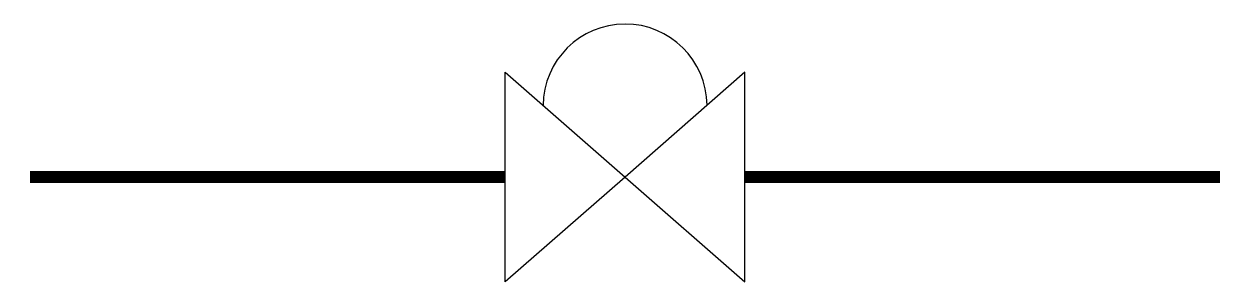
# Model space of a CAD drawing. Extents: x -108836 to -107032, y -153907 to -153520.
import ezdxf

# ---------------------------------------------------------------- set-up
doc = ezdxf.new("R2010")
doc.units = 0
doc.header["$LTSCALE"] = 1000
doc.header["$MEASUREMENT"] = 0
doc.layers.add('TEXT', color=4, linetype='CONTINUOUS')

msp = doc.modelspace()

# ---------------------------------------------------------------- linework, layer by layer
at = {"layer": 'TEXT'}
for p, q in [((-108114.2, -153907.2), (-108114.2, -153592.2)), ((-108114.2, -153592.2), (-107934.2, -153749.7)), ((-107754.2, -153592.2), (-107934.2, -153749.7)), ((-107754.2, -153907.2), (-107754.2, -153592.2)), ((-108827.5, -153749.7), (-108114.2, -153749.7)), ((-107934.2, -153749.7), (-108114.2, -153907.2)), ((-107934.2, -153749.7), (-107754.2, -153907.2)), ((-107754.2, -153749.7), (-107040.9, -153749.7))]:
    msp.add_line(p, q, dxfattribs=at)
at = {"layer": 'TEXT', "const_width": 18}
for points in [[(-108827.5, -153749.7), (-108114.2, -153749.7)], [(-107754.2, -153749.7), (-107040.9, -153749.7)]]:
    msp.add_lwpolyline(points, dxfattribs=at)
at = {"layer": 'TEXT'}
msp.add_arc((-107934, -153642.9), 123.1, 0.543, 179.6488, dxfattribs=at)

doc.saveas('drawing.dxf')
